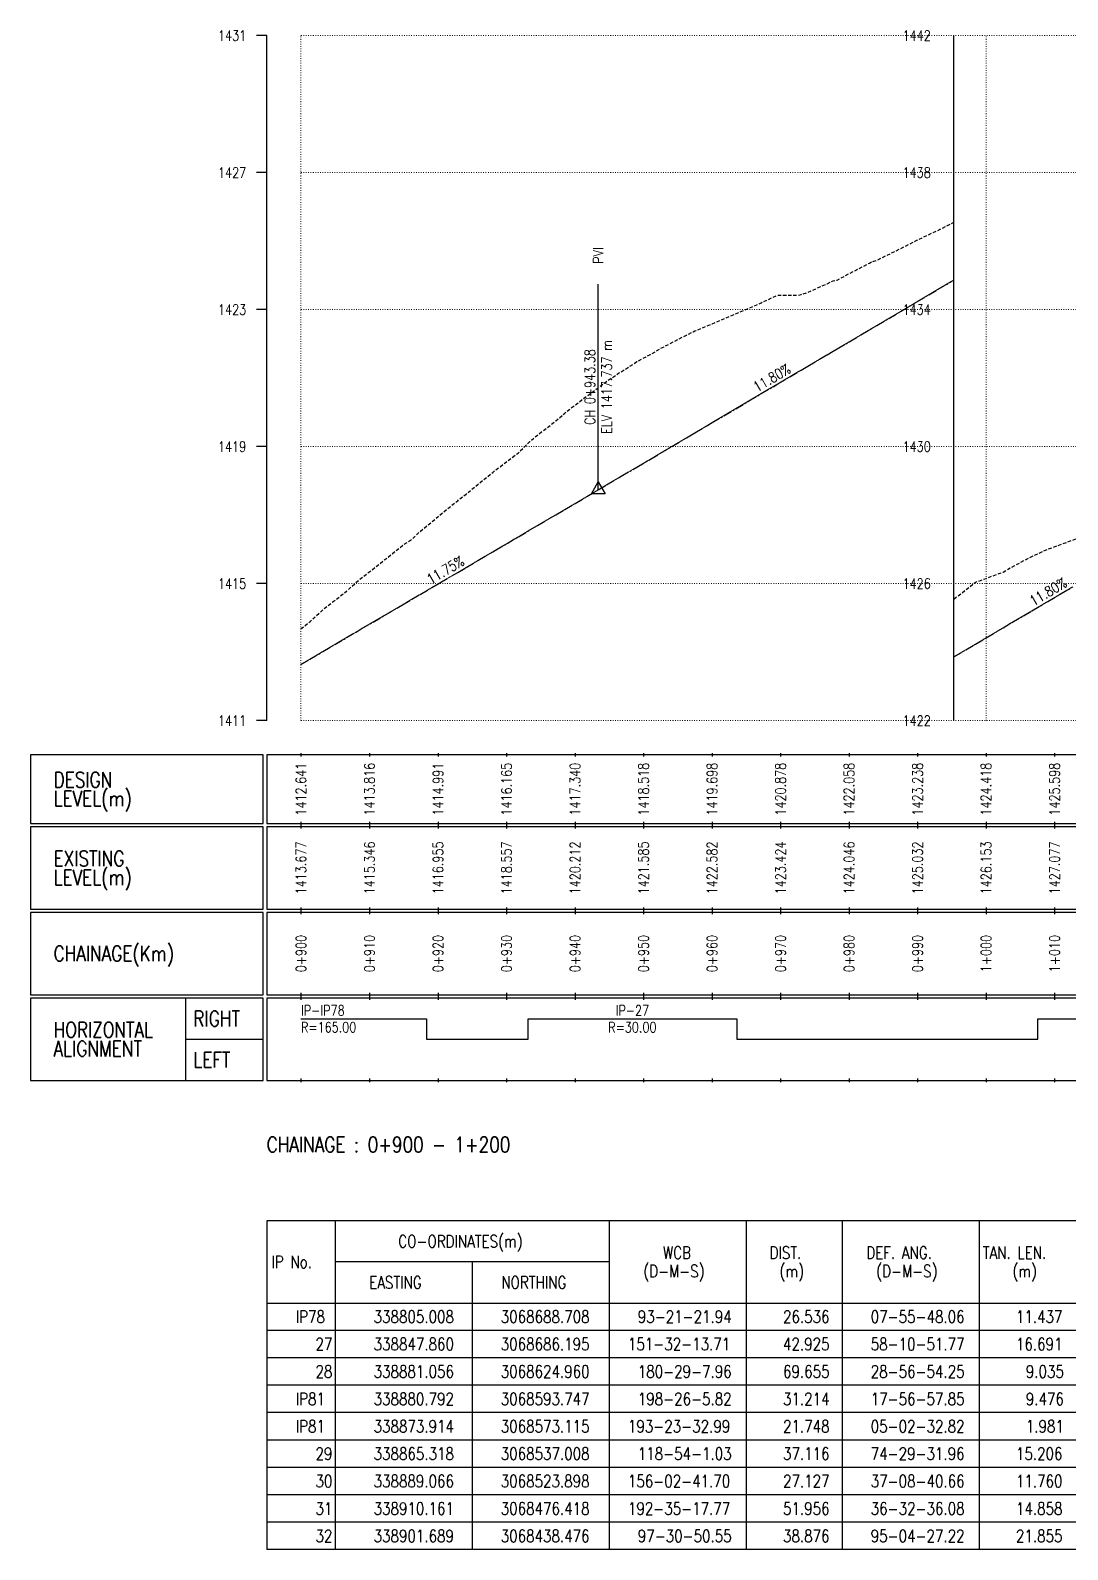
# Model space of a CAD drawing. Extents: x 337736 to 342002, y 3067251 to 3069533.
# Drawn here: x 339235.6 to 339387, y 3067266.7 to 3067488.5 of the extents above; entities that cross this region are included whole.
import ezdxf
from ezdxf.enums import TextEntityAlignment as Align

# ---------------------------------------------------------------- set-up
doc = ezdxf.new("R2010")
doc.units = 0
doc.header["$MEASUREMENT"] = 0
for name, pattern in [('Center', [2, 1.25, -0.25, 0.25, -0.25]), ('Dashed', [0.75, 0.5, -0.25]), ('Dot', [0.25, 0, -0.25])]:
    doc.linetypes.add(name, pattern=pattern)
for name, color, linetype, lineweight in [('Chainage Range', 7, 'Continuous', 25), ('Grids', 9, 'Dot', 13), ('Vertical Alignment', 5, 'Center', 30), ('VIP Line', 2, 'Continuous', 5)]:
    doc.layers.add(name, color=color, linetype=linetype, lineweight=lineweight)
for name, color, linetype in [('Chainage_TXT', 7, 'Continuous'), ('DesignRL_TXT', 5, 'Continuous'), ('ExistRL_TXT', 3, 'Continuous'), ('GL', 3, 'Dashed'), ('Grade Text', 7, 'Continuous'), ('HC_Data', 7, 'Continuous'), ('Horizontal Alignment', 7, 'Continuous'), ('Scale Line', 1, 'Continuous'), ('Title Box Text', 7, 'Continuous'), ('TitleBox', 7, 'Continuous'), ('VIP Mark', 7, 'Continuous')]:
    doc.layers.add(name, color=color, linetype=linetype)
doc.styles.get("Standard").update_dxf_attribs({"font": 'simplex.shx'})

msp = doc.modelspace()

# ---------------------------------------------------------------- linework, layer by layer
at = {"layer": 'GL', "flags": 128}
for points in [[(339370.37, 3067405.48), (339373.5, 3067407.93), (339375.06, 3067408.5), (339377.57, 3067409.42), (339378.81, 3067410.15), (339381.72, 3067411.69), (339384.05, 3067412.75), (339387.71, 3067414.09), (339389.48, 3067414.82), (339392.94, 3067417.04), (339394.17, 3067417.78), (339395.06, 3067418.5), (339397.09, 3067420.12), (339399.07, 3067421.08), (339399.27, 3067421.18), (339399.51, 3067421.36), (339401.68, 3067423), (339402.07, 3067423.48), (339405.58, 3067427.08), (339407.68, 3067429.01), (339409.81, 3067430.91), (339409.82, 3067430.93), (339411.64, 3067432.51), (339414.55, 3067434.99), (339415.06, 3067435.35), (339416.89, 3067436.65), (339420.36, 3067440.31), (339423.54, 3067441.78), (339426.13, 3067443.44), (339430.61, 3067445.47), (339432.12, 3067446.23), (339435.06, 3067447.6), (339437.01, 3067448.51), (339439.18, 3067449.36), (339442.99, 3067451), (339446.35, 3067452.87), (339448.17, 3067452.96), (339451.7, 3067454.31), (339453.95, 3067455.59), (339455.06, 3067455.77), (339456.7, 3067456.03), (339457.91, 3067456.05), (339458.94, 3067456.32), (339459.54, 3067456.9), (339460.92, 3067457.13), (339461.54, 3067457.33), (339462.72, 3067457.52), (339465.03, 3067457.88), (339465.74, 3067457.93), (339470.1, 3067458.52), (339470.9, 3067458.7), (339474.21, 3067459.29), (339475.06, 3067459.2), (339478.23, 3067458.87), (339478.69, 3067458.86), (339479.57, 3067458.86), (339483.88, 3067458.95), (339484.09, 3067458.93), (339486.2, 3067459.41), (339489.16, 3067460.08), (339491.28, 3067460.24), (339492.86, 3067459.9), (339493.7, 3067460.17), (339495.06, 3067460.12), (339498.52, 3067460.15), (339499.15, 3067460.29), (339502.38, 3067461.76)], [(339275.06, 3067401.12), (339276.34, 3067402.17), (339278.26, 3067403.93), (339281.71, 3067406.63), (339283.24, 3067408.02), (339283.86, 3067408.52), (339287.32, 3067411.24), (339289.87, 3067413.3), (339291.25, 3067414.2), (339292.45, 3067415.34), (339295.06, 3067417.51), (339295.33, 3067417.73), (339297.93, 3067419.84), (339299.16, 3067420.81), (339303.05, 3067423.95), (339303.43, 3067424.28), (339306.8, 3067426.84), (339308.48, 3067428.49), (339309.57, 3067429.41), (339312.25, 3067431.47), (339313.57, 3067432.62), (339315.06, 3067433.8), (339318.44, 3067436.33), (339319.67, 3067437.25), (339321.42, 3067438.44), (339321.79, 3067438.64), (339324.09, 3067440.14), (339326.06, 3067441.19), (339327.46, 3067442.01), (339331.32, 3067444), (339332.29, 3067444.5), (339332.55, 3067444.62), (339334.19, 3067445.28), (339335.06, 3067445.64), (339340.43, 3067447.92), (339342.24, 3067448.72), (339344.68, 3067449.86), (339347.69, 3067449.83), (339348.08, 3067449.95), (339349.03, 3067450.26), (339351.87, 3067451.5), (339352.72, 3067451.94), (339353.32, 3067452.05), (339355.06, 3067452.96), (339358.02, 3067454.52), (339358.34, 3067454.7), (339359.12, 3067454.93), (339364.32, 3067457.51), (339364.61, 3067457.65), (339364.97, 3067457.85), (339367.99, 3067459.29), (339369.95, 3067460.26), (339370.37, 3067460.48)]]:
    msp.add_lwpolyline(points, dxfattribs=at)
at = {"layer": 'Grids'}
for p, q in [((339275.06, 3067487.73), (339575.06, 3067487.73)), ((339275.06, 3067387.73), (339275.06, 3067487.73)), ((339375.06, 3067387.73), (339375.06, 3067487.73)), ((339275.06, 3067467.73), (339575.06, 3067467.73)), ((339275.06, 3067447.73), (339575.06, 3067447.73)), ((339275.06, 3067427.73), (339575.06, 3067427.73)), ((339275.06, 3067407.73), (339575.06, 3067407.73)), ((339275.06, 3067387.73), (339575.06, 3067387.73))]:
    msp.add_line(p, q, dxfattribs=at)
at = {"layer": 'HC_Data'}
for p, q in [((339280.06, 3067314.73), (339280.06, 3067302.73)), ((339320.06, 3067314.73), (339320.06, 3067302.73)), ((339340.06, 3067314.73), (339340.06, 3067302.73)), ((339354.06, 3067314.73), (339354.06, 3067302.73)), ((339374.06, 3067314.73), (339374.06, 3067302.73)), ((339320.06, 3067308.73), (339280.06, 3067308.73)), ((339300.06, 3067308.73), (339300.06, 3067302.73)), ((339270.06, 3067302.73), (339270.06, 3067266.73)), ((339280.06, 3067302.73), (339280.06, 3067266.73)), ((339300.06, 3067302.73), (339300.06, 3067266.73)), ((339320.06, 3067302.73), (339320.06, 3067266.73)), ((339340.06, 3067302.73), (339340.06, 3067266.73)), ((339354.06, 3067302.73), (339354.06, 3067266.73)), ((339374.06, 3067302.73), (339374.06, 3067266.73)), ((339502.06, 3067298.73), (339270.06, 3067298.73)), ((339502.06, 3067294.73), (339270.06, 3067294.73)), ((339502.06, 3067290.73), (339270.06, 3067290.73)), ((339502.06, 3067286.73), (339270.06, 3067286.73)), ((339502.06, 3067282.73), (339270.06, 3067282.73)), ((339502.06, 3067278.73), (339270.06, 3067278.73)), ((339502.06, 3067274.73), (339270.06, 3067274.73)), ((339502.06, 3067270.73), (339270.06, 3067270.73)), ((339502.06, 3067266.73), (339270.06, 3067266.73))]:
    msp.add_line(p, q, dxfattribs=at)
msp.add_lwpolyline([(339270.06, 3067314.73), (339270.06, 3067302.73), (339502.06, 3067302.73), (339502.06, 3067314.73), (339270.06, 3067314.73)], dxfattribs=at)
at = {"layer": 'Horizontal Alignment'}
msp.add_lwpolyline([(339275.06, 3067344.23), (339293.4, 3067344.23), (339293.4, 3067341.23), (339308.2, 3067341.23), (339308.2, 3067344.23), (339338.66, 3067344.23), (339338.66, 3067341.23), (339382.59, 3067341.23), (339382.59, 3067344.23), (339400.27, 3067344.23)], dxfattribs=at)
at = {"layer": 'Scale Line'}
for p, q in [((339270.06, 3067487.73), (339268.56, 3067487.73)), ((339270.06, 3067387.73), (339270.06, 3067487.73)), ((339370.37, 3067387.73), (339370.37, 3067487.73)), ((339270.06, 3067467.73), (339268.56, 3067467.73)), ((339270.06, 3067447.73), (339268.56, 3067447.73)), ((339270.06, 3067427.73), (339268.56, 3067427.73)), ((339270.06, 3067407.73), (339268.56, 3067407.73)), ((339270.06, 3067387.73), (339268.56, 3067387.73))]:
    msp.add_line(p, q, dxfattribs=at)
at = {"layer": 'TitleBox'}
for p, q in [((339275.06, 3067382.98), (339275.06, 3067382.48)), ((339285.06, 3067382.98), (339285.06, 3067382.48)), ((339295.06, 3067382.98), (339295.06, 3067382.48)), ((339305.06, 3067382.98), (339305.06, 3067382.48)), ((339315.06, 3067382.98), (339315.06, 3067382.48)), ((339325.06, 3067382.98), (339325.06, 3067382.48)), ((339335.06, 3067382.98), (339335.06, 3067382.48)), ((339345.06, 3067382.98), (339345.06, 3067382.48)), ((339355.06, 3067382.98), (339355.06, 3067382.48)), ((339365.06, 3067382.98), (339365.06, 3067382.48)), ((339375.06, 3067382.98), (339375.06, 3067382.48)), ((339385.06, 3067382.98), (339385.06, 3067382.48)), ((339275.06, 3067372.98), (339275.06, 3067372.48)), ((339275.06, 3067372.48), (339275.06, 3067371.98)), ((339285.06, 3067372.98), (339285.06, 3067372.48)), ((339285.06, 3067372.48), (339285.06, 3067371.98)), ((339295.06, 3067372.98), (339295.06, 3067372.48)), ((339295.06, 3067372.48), (339295.06, 3067371.98)), ((339305.06, 3067372.98), (339305.06, 3067372.48)), ((339305.06, 3067372.48), (339305.06, 3067371.98)), ((339315.06, 3067372.98), (339315.06, 3067372.48)), ((339315.06, 3067372.48), (339315.06, 3067371.98)), ((339325.06, 3067372.98), (339325.06, 3067372.48)), ((339325.06, 3067372.48), (339325.06, 3067371.98)), ((339335.06, 3067372.98), (339335.06, 3067372.48)), ((339335.06, 3067372.48), (339335.06, 3067371.98)), ((339345.06, 3067372.98), (339345.06, 3067372.48)), ((339345.06, 3067372.48), (339345.06, 3067371.98)), ((339355.06, 3067372.98), (339355.06, 3067372.48)), ((339355.06, 3067372.48), (339355.06, 3067371.98)), ((339365.06, 3067372.98), (339365.06, 3067372.48)), ((339365.06, 3067372.48), (339365.06, 3067371.98)), ((339375.06, 3067372.98), (339375.06, 3067372.48)), ((339375.06, 3067372.48), (339375.06, 3067371.98)), ((339385.06, 3067372.98), (339385.06, 3067372.48)), ((339385.06, 3067372.48), (339385.06, 3067371.98)), ((339275.06, 3067360.48), (339275.06, 3067359.98)), ((339275.06, 3067359.98), (339275.06, 3067359.48)), ((339285.06, 3067360.48), (339285.06, 3067359.98)), ((339285.06, 3067359.98), (339285.06, 3067359.48)), ((339295.06, 3067360.48), (339295.06, 3067359.98)), ((339295.06, 3067359.98), (339295.06, 3067359.48)), ((339305.06, 3067360.48), (339305.06, 3067359.98)), ((339305.06, 3067359.98), (339305.06, 3067359.48)), ((339315.06, 3067360.48), (339315.06, 3067359.98)), ((339315.06, 3067359.98), (339315.06, 3067359.48)), ((339325.06, 3067360.48), (339325.06, 3067359.98)), ((339325.06, 3067359.98), (339325.06, 3067359.48)), ((339335.06, 3067360.48), (339335.06, 3067359.98)), ((339335.06, 3067359.98), (339335.06, 3067359.48)), ((339345.06, 3067360.48), (339345.06, 3067359.98)), ((339345.06, 3067359.98), (339345.06, 3067359.48)), ((339355.06, 3067360.48), (339355.06, 3067359.98)), ((339355.06, 3067359.98), (339355.06, 3067359.48)), ((339365.06, 3067360.48), (339365.06, 3067359.98)), ((339365.06, 3067359.98), (339365.06, 3067359.48)), ((339375.06, 3067360.48), (339375.06, 3067359.98)), ((339375.06, 3067359.98), (339375.06, 3067359.48)), ((339385.06, 3067360.48), (339385.06, 3067359.98)), ((339385.06, 3067359.98), (339385.06, 3067359.48)), ((339258.23, 3067335.23), (339258.23, 3067347.23)), ((339275.06, 3067347.98), (339275.06, 3067347.48)), ((339275.06, 3067347.48), (339275.06, 3067346.98)), ((339285.06, 3067347.98), (339285.06, 3067347.48)), ((339285.06, 3067347.48), (339285.06, 3067346.98)), ((339295.06, 3067347.98), (339295.06, 3067347.48)), ((339295.06, 3067347.48), (339295.06, 3067346.98)), ((339305.06, 3067347.98), (339305.06, 3067347.48)), ((339305.06, 3067347.48), (339305.06, 3067346.98)), ((339315.06, 3067347.98), (339315.06, 3067347.48)), ((339315.06, 3067347.48), (339315.06, 3067346.98)), ((339325.06, 3067347.98), (339325.06, 3067347.48)), ((339325.06, 3067347.48), (339325.06, 3067346.98)), ((339335.06, 3067347.98), (339335.06, 3067347.48)), ((339335.06, 3067347.48), (339335.06, 3067346.98)), ((339345.06, 3067347.98), (339345.06, 3067347.48)), ((339345.06, 3067347.48), (339345.06, 3067346.98)), ((339355.06, 3067347.98), (339355.06, 3067347.48)), ((339355.06, 3067347.48), (339355.06, 3067346.98)), ((339365.06, 3067347.98), (339365.06, 3067347.48)), ((339365.06, 3067347.48), (339365.06, 3067346.98)), ((339375.06, 3067347.98), (339375.06, 3067347.48)), ((339375.06, 3067347.48), (339375.06, 3067346.98)), ((339385.06, 3067347.98), (339385.06, 3067347.48)), ((339385.06, 3067347.48), (339385.06, 3067346.98)), ((339258.23, 3067341.23), (339269.56, 3067341.23)), ((339275.06, 3067335.48), (339275.06, 3067334.98)), ((339285.06, 3067335.48), (339285.06, 3067334.98)), ((339295.06, 3067335.48), (339295.06, 3067334.98)), ((339305.06, 3067335.48), (339305.06, 3067334.98)), ((339315.06, 3067335.48), (339315.06, 3067334.98)), ((339325.06, 3067335.48), (339325.06, 3067334.98)), ((339335.06, 3067335.48), (339335.06, 3067334.98)), ((339345.06, 3067335.48), (339345.06, 3067334.98)), ((339355.06, 3067335.48), (339355.06, 3067334.98)), ((339365.06, 3067335.48), (339365.06, 3067334.98)), ((339375.06, 3067335.48), (339375.06, 3067334.98)), ((339385.06, 3067335.48), (339385.06, 3067334.98))]:
    msp.add_line(p, q, dxfattribs=at)
for points in [[(339269.56, 3067382.73), (339235.56, 3067382.73), (339235.56, 3067372.73), (339269.56, 3067372.73)], [(339270.06, 3067372.73), (339580.06, 3067372.73), (339580.06, 3067382.73), (339270.06, 3067382.73)], [(339269.56, 3067372.23), (339235.56, 3067372.23), (339235.56, 3067360.23), (339269.56, 3067360.23)], [(339270.06, 3067360.23), (339580.06, 3067360.23), (339580.06, 3067372.23), (339270.06, 3067372.23)], [(339269.56, 3067359.73), (339235.56, 3067359.73), (339235.56, 3067347.73), (339269.56, 3067347.73)], [(339270.06, 3067347.73), (339580.06, 3067347.73), (339580.06, 3067359.73), (339270.06, 3067359.73)], [(339269.56, 3067347.23), (339235.56, 3067347.23), (339235.56, 3067335.23), (339269.56, 3067335.23)], [(339270.06, 3067335.23), (339580.06, 3067335.23), (339580.06, 3067347.23), (339270.06, 3067347.23)]]:
    msp.add_lwpolyline(points, close=True, dxfattribs=at)
at = {"layer": 'Vertical Alignment'}
for points in [[(339275.06, 3067395.94), (339276.34, 3067396.69), (339278.26, 3067397.82), (339281.71, 3067399.85), (339283.24, 3067400.74), (339283.86, 3067401.11), (339287.32, 3067403.14), (339289.87, 3067404.64), (339291.25, 3067405.45), (339292.45, 3067406.15), (339295.06, 3067407.69), (339295.33, 3067407.85), (339297.93, 3067409.38), (339299.16, 3067410.1), (339303.05, 3067412.38), (339303.43, 3067412.6), (339306.8, 3067414.58), (339308.48, 3067415.57), (339309.57, 3067416.21), (339312.25, 3067417.79), (339313.57, 3067418.56), (339315.06, 3067419.44), (339318.44, 3067421.42), (339318.44, 3067421.42), (339318.44, 3067421.42), (339318.44, 3067421.42), (339319.67, 3067422.15), (339321.42, 3067423.18), (339321.79, 3067423.4), (339324.09, 3067424.75), (339326.06, 3067425.91), (339327.46, 3067426.74), (339331.32, 3067429.02), (339332.29, 3067429.59), (339332.55, 3067429.74), (339334.19, 3067430.71), (339335.06, 3067431.23), (339340.43, 3067434.39), (339342.24, 3067435.46), (339344.68, 3067436.9), (339347.69, 3067438.68), (339348.08, 3067438.91), (339349.03, 3067439.47), (339351.87, 3067441.14), (339352.72, 3067441.64), (339353.32, 3067441.99), (339355.06, 3067443.02), (339358.02, 3067444.77), (339358.34, 3067444.96), (339359.12, 3067445.42), (339364.32, 3067448.49), (339364.61, 3067448.66), (339364.97, 3067448.87), (339367.99, 3067450.65), (339369.95, 3067451.81), (339370.37, 3067452.05)], [(339370.37, 3067397.05), (339373.5, 3067398.9), (339375.06, 3067399.82), (339377.57, 3067401.3), (339378.81, 3067402.04), (339381.72, 3067403.75), (339384.05, 3067405.12), (339387.71, 3067407.28)]]:
    msp.add_lwpolyline(points, dxfattribs=at)
at = {"layer": 'VIP Line'}
for points in [[(339275.06, 3067395.94), (339276.34, 3067396.69), (339278.26, 3067397.82), (339281.71, 3067399.85), (339283.24, 3067400.74), (339283.86, 3067401.11), (339287.32, 3067403.14), (339289.87, 3067404.64), (339291.25, 3067405.45), (339292.45, 3067406.15), (339295.06, 3067407.69), (339295.33, 3067407.85), (339297.93, 3067409.38), (339299.16, 3067410.1), (339303.05, 3067412.38), (339303.43, 3067412.6), (339306.8, 3067414.58), (339308.48, 3067415.57), (339309.57, 3067416.21), (339312.25, 3067417.79), (339313.57, 3067418.56), (339315.06, 3067419.44), (339318.44, 3067421.42), (339319.67, 3067422.15), (339321.42, 3067423.18), (339321.79, 3067423.4), (339324.09, 3067424.75), (339326.06, 3067425.91), (339327.46, 3067426.74), (339331.32, 3067429.02), (339332.29, 3067429.59), (339332.55, 3067429.74), (339334.19, 3067430.71), (339335.06, 3067431.23), (339340.43, 3067434.39), (339342.24, 3067435.46), (339344.68, 3067436.9), (339347.69, 3067438.68), (339348.08, 3067438.91), (339349.03, 3067439.47), (339351.87, 3067441.14), (339352.72, 3067441.64), (339353.32, 3067441.99), (339355.06, 3067443.02), (339358.02, 3067444.77), (339358.34, 3067444.96), (339359.12, 3067445.42), (339364.32, 3067448.49), (339364.61, 3067448.66), (339364.97, 3067448.87), (339367.99, 3067450.65), (339369.95, 3067451.81), (339370.37, 3067452.05)], [(339370.37, 3067397.05), (339373.5, 3067398.9), (339375.06, 3067399.82), (339377.57, 3067401.3), (339378.81, 3067402.04), (339381.72, 3067403.75), (339384.05, 3067405.12), (339387.71, 3067407.28)]]:
    msp.add_lwpolyline(points, dxfattribs=at)
at = {"layer": 'VIP Mark'}
msp.add_line((339318.44, 3067421.42), (339318.44, 3067451.42), dxfattribs=at)
msp.add_lwpolyline([(339317.44, 3067420.84), (339318.44, 3067422.58), (339319.44, 3067420.84), (339317.44, 3067420.84)], dxfattribs=at)

# ---------------------------------------------------------------- texts
at = {"width": 0.8}
for s, p in [('1431', (339267.06, 3067487.73)), ('1427', (339267.06, 3067467.73)), ('1423', (339267.06, 3067447.73)), ('1419', (339267.06, 3067427.73)), ('1415', (339267.06, 3067407.73)), ('1411', (339267.06, 3067387.73))]:
    msp.add_text(s, height=1.5, dxfattribs=at).set_placement(p, align=Align.MIDDLE_RIGHT)
for s, p in [('1442', (339362.87, 3067486.98)), ('1438', (339362.87, 3067466.98)), ('1434', (339362.87, 3067446.98)), ('1430', (339362.87, 3067426.98)), ('1426', (339362.87, 3067406.98)), ('1422', (339362.87, 3067386.98))]:
    msp.add_text(s, height=1.5, dxfattribs=at).set_placement(p)
at = {"layer": 'Chainage Range', "width": 0.8}
msp.add_text('CHAINAGE : 0+900 - 1+200', height=2.25, dxfattribs=at).set_placement((339270.06, 3067324.73))
at = {"layer": 'Chainage_TXT', "width": 0.8}
for s, p in [('0+900', (339275.06, 3067353.73)), ('0+910', (339285.06, 3067353.73)), ('0+920', (339295.06, 3067353.73)), ('0+930', (339305.06, 3067353.73)), ('0+940', (339315.06, 3067353.73)), ('0+950', (339325.06, 3067353.73)), ('0+960', (339335.06, 3067353.73)), ('0+970', (339345.06, 3067353.73)), ('0+980', (339355.06, 3067353.73)), ('0+990', (339365.06, 3067353.73)), ('1+000', (339375.06, 3067353.73)), ('1+010', (339385.06, 3067353.73))]:
    msp.add_text(s, height=1.5, rotation=90, dxfattribs=at).set_placement(p, align=Align.MIDDLE_CENTER)
at = {"layer": 'DesignRL_TXT', "width": 0.8}
for s, p in [('1413.816', (339285.06, 3067377.73)), ('1416.165', (339305.06, 3067377.73)), ('1417.340', (339315.06, 3067377.73)), ('1418.518', (339325.06, 3067377.73)), ('1419.698', (339335.06, 3067377.73)), ('1420.878', (339345.06, 3067377.73)), ('1422.058', (339355.06, 3067377.73)), ('1423.238', (339365.06, 3067377.73)), ('1424.418', (339375.06, 3067377.73)), ('1425.598', (339385.06, 3067377.73)), ('1412.641', (339275.06, 3067377.73)), ('1414.991', (339295.06, 3067377.73))]:
    msp.add_text(s, height=1.5, rotation=90, dxfattribs=at).set_placement(p, align=Align.MIDDLE_CENTER)
at = {"layer": 'ExistRL_TXT', "width": 0.8}
for s, p in [('1413.677', (339275.06, 3067366.23)), ('1415.346', (339285.06, 3067366.23)), ('1416.955', (339295.06, 3067366.23)), ('1418.557', (339305.06, 3067366.23)), ('1420.212', (339315.06, 3067366.23)), ('1421.585', (339325.06, 3067366.23)), ('1422.582', (339335.06, 3067366.23)), ('1423.424', (339345.06, 3067366.23)), ('1424.046', (339355.06, 3067366.23)), ('1425.032', (339365.06, 3067366.23)), ('1426.153', (339375.06, 3067366.23)), ('1427.077', (339385.06, 3067366.23))]:
    msp.add_text(s, height=1.5, rotation=90, dxfattribs=at).set_placement(p, align=Align.MIDDLE_CENTER)
at = {"layer": 'Grade Text', "width": 0.8}
for s, rotation, p in [('11.80%', 30.5382, (339344.4, 3067436.74)), ('11.75%', 30.429, (339296.75, 3067408.68)), ('11.80%', 30.5382, (339384.72, 3067405.52))]:
    msp.add_text(s, height=1.5, rotation=rotation, dxfattribs=at).set_placement(p, align=Align.BOTTOM_CENTER)
at = {"layer": 'HC_Data', "width": 0.8}
for s, p in [('CO-ORDINATES(m)', (339289.26, 3067310.83)), ('WCB', (339327.9, 3067309.18)), ('DIST.', (339343.46, 3067309.18)), ('DEF. ANG.', (339357.58, 3067309.18)), ('TAN. LEN.', (339374.58, 3067309.18)), ('IP No.', (339270.74, 3067307.83)), ('(D-M-S)', (339325.02, 3067306.48)), ('(m)', (339344.9, 3067306.48)), ('(D-M-S)', (339359.02, 3067306.48)), ('(m)', (339378.9, 3067306.48)), ('EASTING', (339285.02, 3067304.83)), ('NORTHING', (339304.3, 3067304.83)), ('IP78', (339274.3, 3067299.83)), ('338805.008', (339285.66, 3067299.83)), ('3068688.708', (339304.22, 3067299.83)), ('93-21-21.94', (339324.22, 3067299.83)), ('26.536', (339345.42, 3067299.83)), ('07-55-48.06', (339358.22, 3067299.83)), ('11.437', (339379.42, 3067299.83)), ('27', (339277.18, 3067295.83)), ('338847.860', (339285.66, 3067295.83)), ('3068686.195', (339304.22, 3067295.83)), ('151-32-13.71', (339322.78, 3067295.83)), ('42.925', (339345.42, 3067295.83)), ('58-10-51.77', (339358.22, 3067295.83)), ('16.691', (339379.42, 3067295.83)), ('28', (339277.18, 3067291.83)), ('338881.056', (339285.66, 3067291.83)), ('3068624.960', (339304.22, 3067291.83)), ('180-29-7.96', (339324.22, 3067291.83)), ('69.655', (339345.42, 3067291.83)), ('28-56-54.25', (339358.22, 3067291.83)), ('9.035', (339380.86, 3067291.83)), ('IP81', (339274.3, 3067287.83)), ('338880.792', (339285.66, 3067287.83)), ('3068593.747', (339304.22, 3067287.83)), ('198-26-5.82', (339324.22, 3067287.83)), ('31.214', (339345.42, 3067287.83)), ('17-56-57.85', (339358.22, 3067287.83)), ('9.476', (339380.86, 3067287.83)), ('IP81', (339274.3, 3067283.83)), ('338873.914', (339285.66, 3067283.83)), ('3068573.115', (339304.22, 3067283.83)), ('193-23-32.99', (339322.78, 3067283.83)), ('21.748', (339345.42, 3067283.83)), ('05-02-32.82', (339358.22, 3067283.83)), ('1.981', (339380.86, 3067283.83)), ('29', (339277.18, 3067279.83)), ('338865.318', (339285.66, 3067279.83)), ('3068537.008', (339304.22, 3067279.83)), ('118-54-1.03', (339324.22, 3067279.83)), ('37.116', (339345.42, 3067279.83)), ('74-29-31.96', (339358.22, 3067279.83)), ('15.206', (339379.42, 3067279.83)), ('30', (339277.18, 3067275.83)), ('338889.066', (339285.66, 3067275.83)), ('3068523.898', (339304.22, 3067275.83)), ('156-02-41.70', (339322.78, 3067275.83)), ('27.127', (339345.42, 3067275.83)), ('37-08-40.66', (339358.22, 3067275.83)), ('11.760', (339379.42, 3067275.83)), ('31', (339277.18, 3067271.83)), ('338910.161', (339285.66, 3067271.83)), ('3068476.418', (339304.22, 3067271.83)), ('192-35-17.77', (339322.78, 3067271.83)), ('51.956', (339345.42, 3067271.83)), ('36-32-36.08', (339358.22, 3067271.83)), ('14.858', (339379.42, 3067271.83)), ('32', (339277.18, 3067267.83)), ('338901.689', (339285.66, 3067267.83)), ('3068438.476', (339304.22, 3067267.83)), ('97-30-50.55', (339324.22, 3067267.83)), ('38.876', (339345.42, 3067267.83)), ('95-04-27.22', (339358.22, 3067267.83)), ('21.855', (339379.42, 3067267.83))]:
    msp.add_text(s, height=1.8, dxfattribs=at).set_placement(p)
at = {"layer": 'Horizontal Alignment', "width": 0.8}
msp.add_text('IP-IP78', height=1.5, dxfattribs=at).set_placement((339275.06, 3067344.23), align=Align.BOTTOM_LEFT)
msp.add_text('IP-27', height=1.5, dxfattribs=at).set_placement((339323.43, 3067344.23), align=Align.BOTTOM_CENTER)
msp.add_text('R=165.00', height=1.5, dxfattribs=at).set_placement((339275.06, 3067343.73), align=Align.TOP_LEFT)
msp.add_text('R=30.00', height=1.5, dxfattribs=at).set_placement((339323.43, 3067343.73), align=Align.TOP_CENTER)
at = {"layer": 'Title Box Text', "width": 0.8}
for s, p in [('DESIGN', (339238.96, 3067377.98)), ('LEVEL(m)', (339238.96, 3067375.23)), ('EXISTING', (339238.96, 3067366.48)), ('LEVEL(m)', (339238.96, 3067363.73)), ('CHAINAGE(Km)', (339238.96, 3067352.61)), ('HORIZONTAL', (339238.96, 3067341.48)), ('RIGHT', (339259.36, 3067343.11)), ('ALIGNMENT', (339238.96, 3067338.73)), ('LEFT', (339259.36, 3067337.11))]:
    msp.add_text(s, height=2.25, dxfattribs=at).set_placement(p)
at = {"layer": 'VIP Mark', "width": 0.8}
msp.add_text('PVI', height=1.5, rotation=90, dxfattribs=at).set_placement((339318.44, 3067454.42), align=Align.MIDDLE_LEFT)
msp.add_text('CH 0+943.38', height=1.5, rotation=90, dxfattribs=at).set_placement((339318.44, 3067436.42), align=Align.BOTTOM_CENTER)
msp.add_text('ELV 1417.737 m', height=1.5, rotation=90, dxfattribs=at).set_placement((339318.94, 3067436.42), align=Align.TOP_CENTER)

doc.saveas('drawing.dxf')
